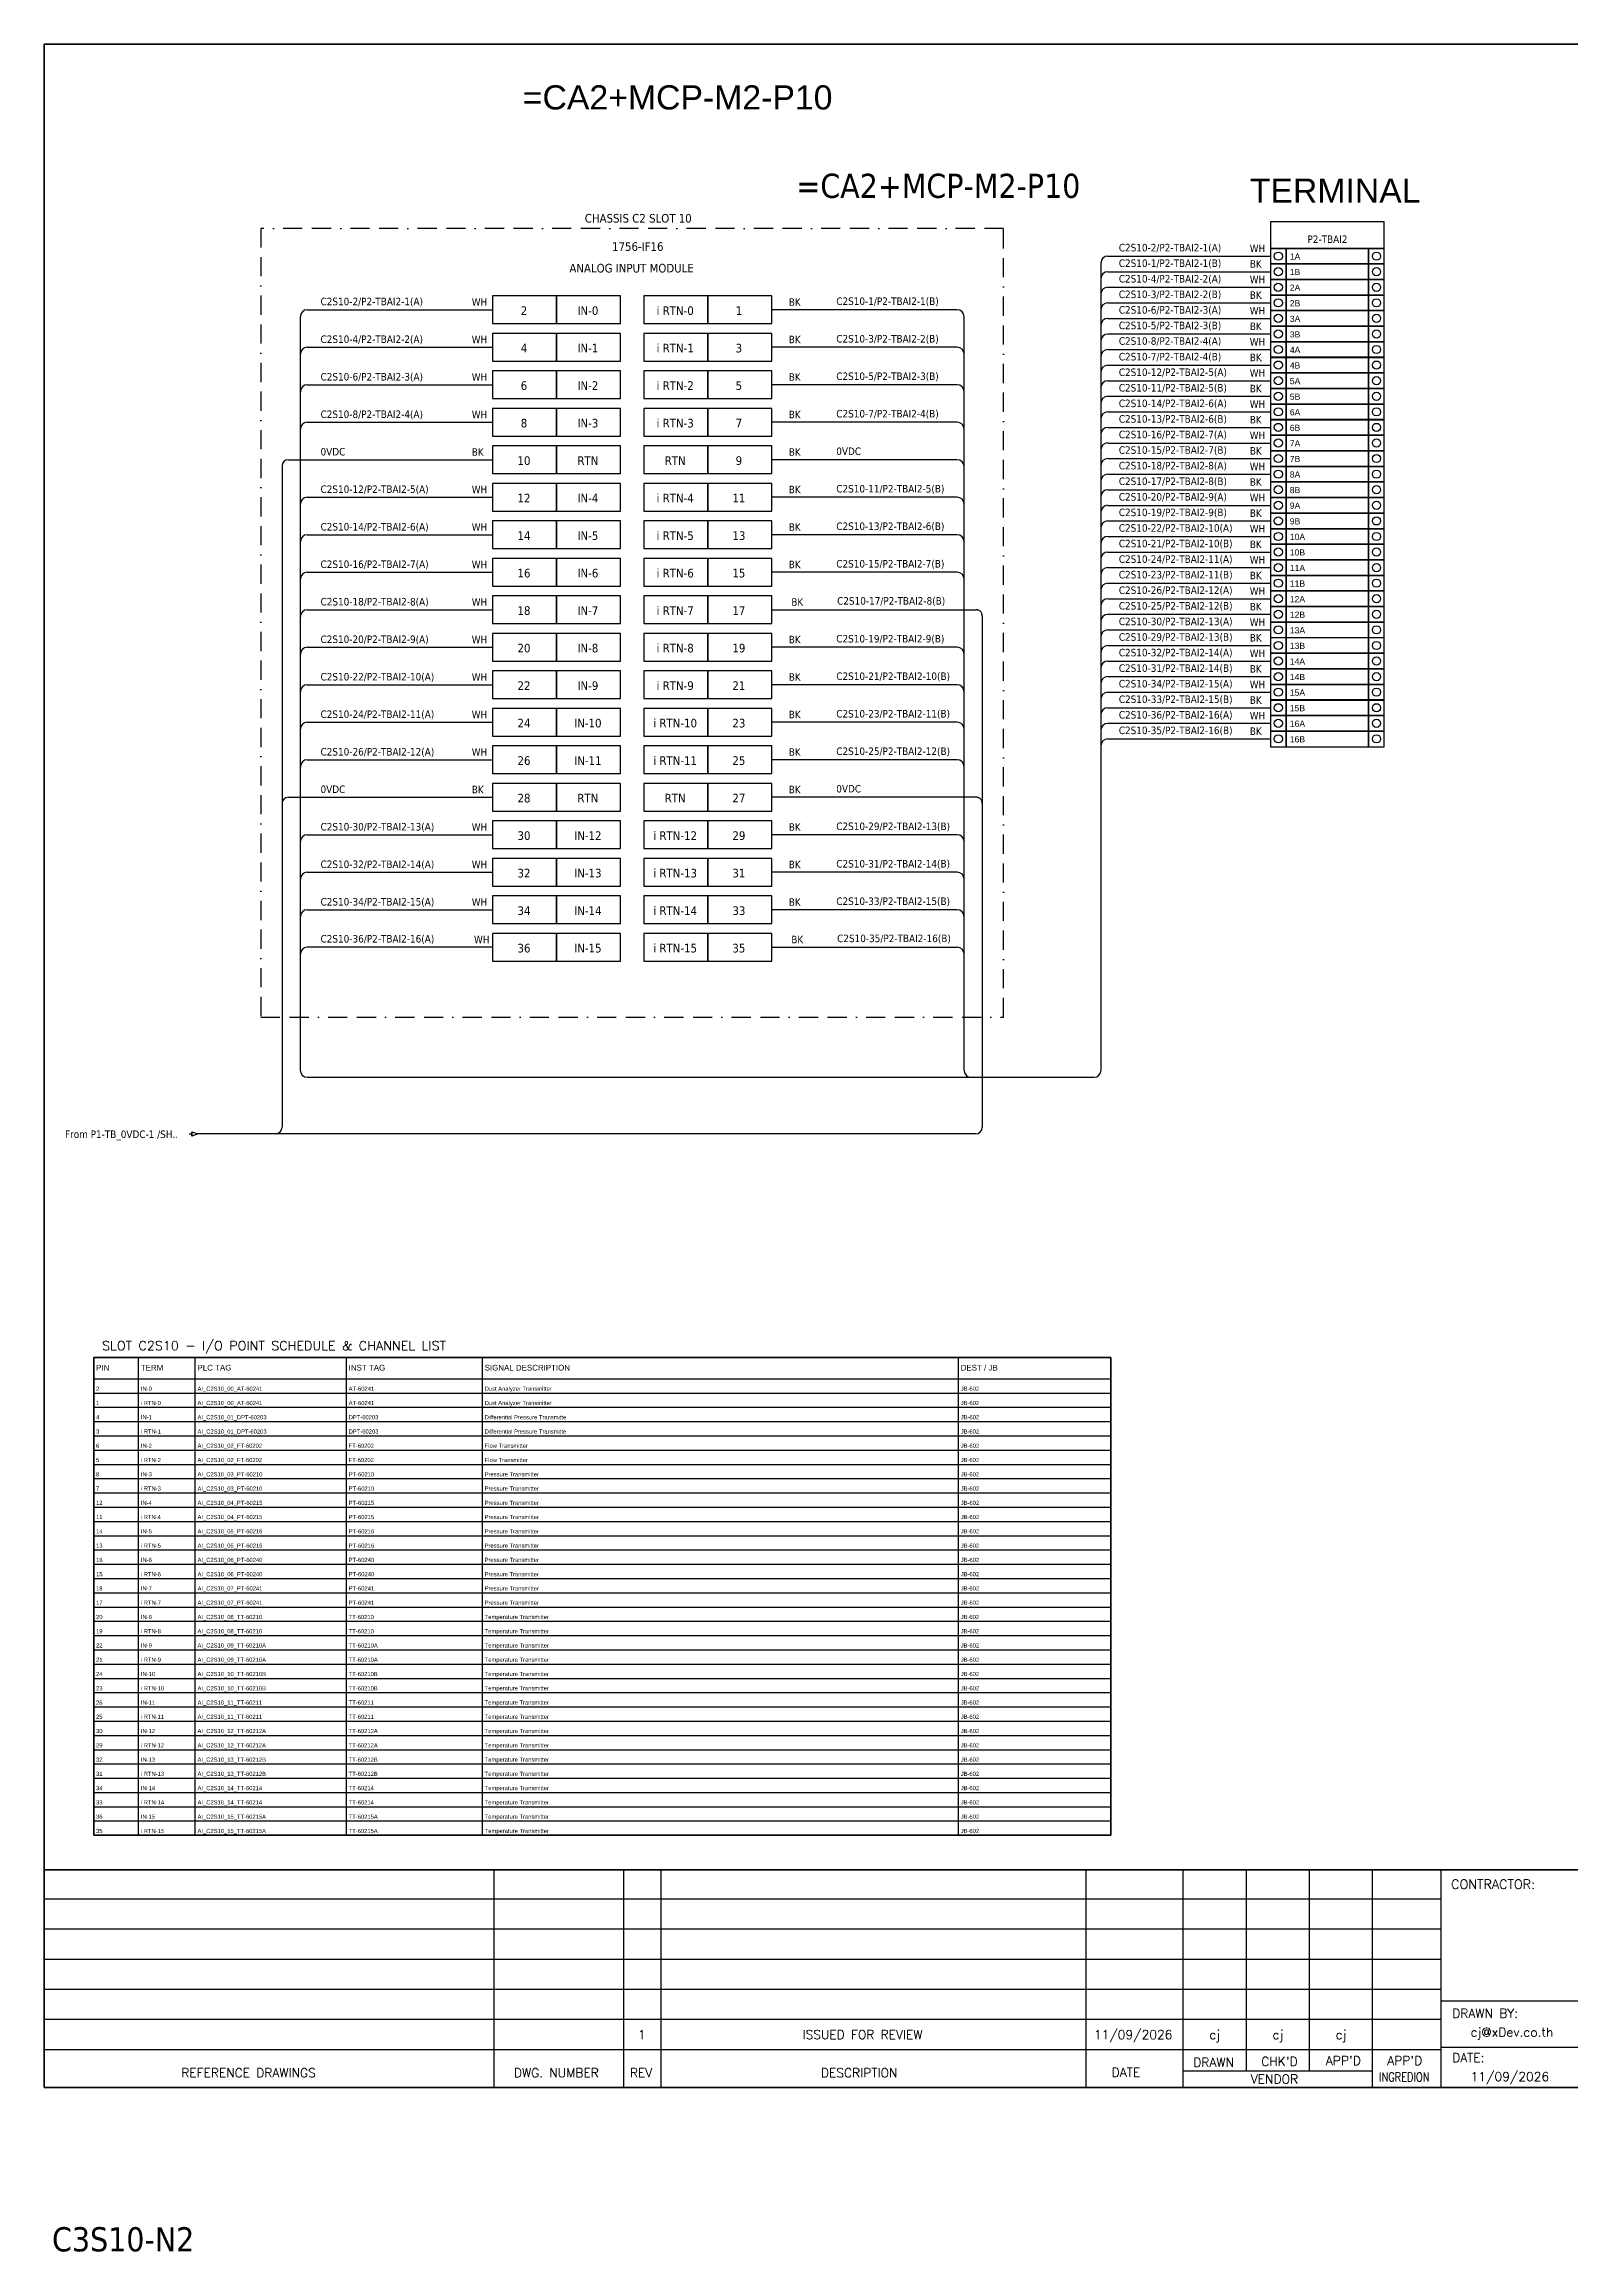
# Model space of a CAD drawing. Header units: millimetres. Extents: x 0 to 62600, y 0 to 14837.
# Drawn here: x 41933 to 43953, y 8795 to 11717 of the extents above; entities that cross this region are included whole.
import ezdxf
from ezdxf.enums import TextEntityAlignment as Align

# ---------------------------------------------------------------- set-up
doc = ezdxf.new("R2010")
doc.units = ezdxf.units.MM
doc.linetypes.add('BORDERX2', pattern=[88.9, 25.4, -12.7, 25.4, -12.7, 0, -12.7])
for name, color, linetype in [('GT_1', 9, 'Continuous'), ('HELPPOINT', 7, 'Continuous'), ('MEMBER', 7, 'Continuous'), ('VECTORS', 7, 'Continuous'), ('x01001-FrameArea', 2, 'BORDERX2')]:
    doc.layers.add(name, color=color, linetype=linetype)
doc.layers.add('IE-EQUIP', color=253, linetype='Continuous', lineweight=25)
doc.layers.add('IE-WIRE', color=7, linetype='Continuous', lineweight=25)
doc.styles.add('ROMANS', font='romans.shx', dxfattribs={"width": 0.85, "height": 25})
doc.styles.get("Standard").update_dxf_attribs({"font": 'arial.ttf'})
doc.styles.add('Tahoma', font='')
doc.styles.get('Tahoma').set_extended_font_data('Tahoma')

# ---------------------------------------------------------------- blocks, each defined once
blk = doc.blocks.new('xTermSingleLayer90')
at = {"color": 7, "ltscale": 25.4}
for points in [[(0, -537), (537, -537), (537, 0), (0, 0)], [(537, -537), (3378, -537), (3378, 0), (537, 0)], [(3378, -537), (3915, -537), (3915, 0), (3378, 0)]]:
    blk.add_lwpolyline(points, close=True, dxfattribs=at)
for centre in [(268, -268), (3647, -268)]:
    blk.add_circle(centre, 141, dxfattribs=at)
blk.add_attdef('TERMINAL_B', (661, -387), '', height=212)
blk = doc.blocks.new('xTerminal_fr_to')
at = {"layer": 'VECTORS', "color": 1, "true_color": 0xff0000}
for p, q in [((-11.3, 0), (-7.8, 0)), ((-7.8, 2.8), (0, 0)), ((-7.8, -2.8), (-7.8, 2.8)), ((-7.8, 2.8), (0, 0)), ((-7.8, 2.8), (-7.8, -2.8)), ((0, 0), (-7.8, -2.8)), ((0, 0), (-7.8, -2.8))]:
    blk.add_line(p, q, dxfattribs=at)

msp = doc.modelspace()

# ---------------------------------------------------------------- linework, layer by layer
at = {"ltscale": 25.4}
for p, q in [((43340.7, 11415.7), (43556.1, 11415.7)), ((43340.7, 11374.5), (43556.1, 11374.5)), ((43141.2, 11365.4), (42895.9, 11365.4)), ((43141.2, 11315.8), (42895.9, 11315.8)), ((43340.7, 11333.3), (43556.1, 11333.3)), ((43340.7, 11292.1), (43556.1, 11292.1)), ((43141.2, 11266.1), (42895.9, 11266.1)), ((43340.7, 11250.8), (43556.1, 11250.8)), ((43141.2, 11216.5), (42895.9, 11216.5)), ((43340.7, 11209.6), (43556.1, 11209.6)), ((42255.9, 11166.9), (42526.4, 11166.9)), ((43141.2, 11166.9), (42895.9, 11166.9)), ((43340.7, 11168.4), (43556.1, 11168.4)), ((43141.2, 11117.2), (42895.9, 11117.2)), ((43340.7, 11127.2), (43556.1, 11127.2)), ((43340.7, 11085.9), (43556.1, 11085.9)), ((43141.2, 11067.6), (42895.9, 11067.6)), ((43340.7, 11044.7), (43556.1, 11044.7)), ((43141.2, 11018), (42895.9, 11018)), ((43340.7, 11003.5), (43556.1, 11003.5)), ((42895.9, 10968.3), (43166.4, 10968.3)), ((43340.7, 10962.3), (43556.1, 10962.3)), ((43141.2, 10918.7), (42895.9, 10918.7)), ((43340.7, 10921), (43556.1, 10921)), ((43141.2, 10869.1), (42895.9, 10869.1)), ((43340.7, 10879.8), (43556.1, 10879.8)), ((43141.2, 10819.4), (42895.9, 10819.4)), ((43340.7, 10838.6), (43556.1, 10838.6)), ((43340.7, 10797.4), (43556.1, 10797.4)), ((43141.2, 10769.8), (42895.9, 10769.8)), ((42255.9, 10720.2), (42526.4, 10720.2)), ((43166.4, 10720.2), (42895.9, 10720.2)), ((43141.2, 10670.5), (42895.9, 10670.5)), ((43141.2, 10620.9), (42895.9, 10620.9)), ((43141.2, 10571.3), (42895.9, 10571.3)), ((42895.9, 10521.6), (43141.2, 10521.6))]:
    msp.add_line(p, q, dxfattribs=at)
at = {"color": 7}
for p, q in [((42058, 9346.4), (42058, 9978.5)), ((42133, 9346.4), (42133, 9978.5)), ((42333, 9346.4), (42333, 9978.5)), ((42513, 9346.4), (42513, 9978.5)), ((43143, 9346.4), (43143, 9978.5)), ((41998.7, 9950.5), (43344.5, 9950.5))]:
    msp.add_line(p, q, dxfattribs=at)
at = {"color": 8}
for p, q in [((41998.7, 9931.7), (43344.5, 9931.7)), ((41998.7, 9912.8), (43344.5, 9912.8)), ((41998.7, 9893.9), (43344.5, 9893.9)), ((41998.7, 9875), (43344.5, 9875)), ((41998.7, 9856.2), (43344.5, 9856.2)), ((41998.7, 9837.3), (43344.5, 9837.3)), ((41998.7, 9818.4), (43344.5, 9818.4)), ((41998.7, 9799.5), (43344.5, 9799.5)), ((41998.7, 9780.6), (43344.5, 9780.6)), ((41998.7, 9761.8), (43344.5, 9761.8)), ((41998.7, 9742.9), (43344.5, 9742.9)), ((41998.7, 9724), (43344.5, 9724)), ((41998.7, 9705.1), (43344.5, 9705.1)), ((41998.7, 9686.2), (43344.5, 9686.2)), ((41998.7, 9667.4), (43344.5, 9667.4)), ((41998.7, 9648.5), (43344.5, 9648.5)), ((41998.7, 9629.6), (43344.5, 9629.6)), ((41998.7, 9610.7), (43344.5, 9610.7)), ((41998.7, 9591.9), (43344.5, 9591.9)), ((41998.7, 9573), (43344.5, 9573)), ((41998.7, 9554.1), (43344.5, 9554.1)), ((41998.7, 9535.2), (43344.5, 9535.2)), ((41998.7, 9516.3), (43344.5, 9516.3)), ((41998.7, 9497.5), (43344.5, 9497.5)), ((41998.7, 9478.6), (43344.5, 9478.6)), ((41998.7, 9459.7), (43344.5, 9459.7)), ((41998.7, 9440.8), (43344.5, 9440.8)), ((41998.7, 9422), (43344.5, 9422)), ((41998.7, 9403.1), (43344.5, 9403.1)), ((41998.7, 9384.2), (43344.5, 9384.2)), ((41998.7, 9365.3), (43344.5, 9365.3))]:
    msp.add_line(p, q, dxfattribs=at)
at = {"color": 4, "ltscale": 25.4}
msp.add_lwpolyline([(43556.1, 11446.6), (43706.4, 11446.6), (43706.4, 11481.9), (43556.1, 11481.9)], close=True, dxfattribs=at)
msp.add_lwpolyline([(41998.7, 9978.5), (43344.5, 9978.5), (43344.5, 9346.4), (41998.7, 9346.4)], close=True)
at = {"color": 7}
msp.add_lwpolyline([(41998.7, 9346.4), (43344.5, 9346.4), (43344.5, 9978.5), (41998.7, 9978.5), (41998.7, 9346.4)], dxfattribs=at)
at = {"ltscale": 25.4}
for centre, radius, start, end in [((43340.7, 11406.6), 9.14, 90, 180), ((43340.7, 11365.4), 9.14, 90, 180), ((43141.2, 11356.2), 9.17, 0, 90), ((43141.2, 11306.6), 9.17, 0, 90), ((43340.7, 11324.1), 9.14, 90, 180), ((43340.7, 11282.9), 9.14, 90, 180), ((43141.2, 11256.9), 9.17, 0, 90), ((43340.7, 11241.7), 9.14, 90, 180), ((43141.2, 11207.3), 9.17, 0, 90), ((43340.7, 11200.5), 9.14, 90, 180), ((43141.2, 11157.7), 9.17, 0, 90), ((43340.7, 11159.2), 9.14, 90, 180), ((43141.2, 11108.1), 9.17, 0, 90), ((43340.7, 11118), 9.14, 90, 180), ((43340.7, 11076.8), 9.14, 90, 180), ((43141.2, 11058.4), 9.17, 0, 90), ((43340.7, 11035.6), 9.14, 90, 180), ((43141.2, 11008.8), 9.17, 0, 90), ((43340.7, 10994.3), 9.14, 90, 180), ((43340.7, 10953.1), 9.14, 90, 180), ((43141.2, 10909.5), 9.17, 0, 90), ((43340.7, 10911.9), 9.14, 90, 180), ((43141.2, 10859.9), 9.17, 0, 90), ((43340.7, 10870.7), 9.14, 90, 180), ((43141.2, 10810.3), 9.17, 0, 90), ((43340.7, 10829.5), 9.14, 90, 180), ((43340.7, 10788.2), 9.14, 90, 180), ((43141.2, 10760.6), 9.17, 0, 90), ((43141.2, 10661.4), 9.17, 0, 90), ((43141.2, 10611.7), 9.17, 0, 90), ((43141.2, 10562.1), 9.17, 0, 90), ((43141.2, 10512.5), 9.17, 0, 90)]:
    msp.add_arc(centre, radius, start, end, dxfattribs=at)
at = {"layer": 'GT_1', "color": 4}
for p, q in [((42528.4, 9012.6), (42528.4, 9300.8)), ((42700.3, 9012.6), (42700.3, 9300.8)), ((42749.5, 9012.6), (42749.5, 9300.8)), ((43312.1, 9012.6), (43312.1, 9300.8)), ((43440.4, 9012.6), (43440.4, 9300.8)), ((43524, 9034.4), (43524, 9300.8)), ((43607.5, 9034.5), (43607.5, 9300.8)), ((43690.8, 9012.6), (43690.8, 9300.8)), ((43781.8, 9012.6), (43781.8, 9300.8)), ((43781.8, 9262), (41933, 9262)), ((43781.8, 9222.2), (41933, 9222.2)), ((43781.8, 9182.2), (41933, 9182.2)), ((43781.8, 9142.3), (41933, 9142.3)), ((44568.8, 9127), (43781.8, 9127)), ((43781.8, 9102.4), (41933, 9102.4)), ((43781.7, 9062.5), (41933, 9062.5)), ((44568.8, 9065.5), (43781.8, 9065.5)), ((43690.8, 9034.4), (43440.4, 9034.4))]:
    msp.add_line(p, q, dxfattribs=at)
at = {"layer": 'HELPPOINT', "color": 4, "lineweight": 35}
for p, q in [((41933, 9012.6), (41933, 11716.9)), ((41933, 11716.9), (45826.3, 11716.9)), ((41933, 9012.6), (41933, 11716.9)), ((41933, 11716.9), (45826.3, 11716.9)), ((45826.3, 9012.6), (41933, 9012.6)), ((45826.3, 9012.6), (41933, 9012.6))]:
    msp.add_line(p, q, dxfattribs=at)
at = {"layer": 'IE-EQUIP', "linetype": 'Continuous', "ltscale": 25.4}
for points in [[(42526.4, 11347), (42611.1, 11347), (42611.1, 11383.7), (42526.4, 11383.7)], [(42611.1, 11347), (42695.7, 11347), (42695.7, 11383.7), (42611.1, 11383.7)], [(42726.6, 11347), (42811.2, 11347), (42811.2, 11383.7), (42726.6, 11383.7)], [(42811.2, 11347), (42895.9, 11347), (42895.9, 11383.7), (42811.2, 11383.7)], [(42526.4, 11297.4), (42611.1, 11297.4), (42611.1, 11334.1), (42526.4, 11334.1)], [(42611.1, 11297.4), (42695.7, 11297.4), (42695.7, 11334.1), (42611.1, 11334.1)], [(42726.6, 11297.4), (42811.2, 11297.4), (42811.2, 11334.1), (42726.6, 11334.1)], [(42811.2, 11297.4), (42895.9, 11297.4), (42895.9, 11334.1), (42811.2, 11334.1)], [(42526.4, 11247.8), (42611.1, 11247.8), (42611.1, 11284.5), (42526.4, 11284.5)], [(42611.1, 11247.8), (42695.7, 11247.8), (42695.7, 11284.5), (42611.1, 11284.5)], [(42726.6, 11247.8), (42811.2, 11247.8), (42811.2, 11284.5), (42726.6, 11284.5)], [(42811.2, 11247.8), (42895.9, 11247.8), (42895.9, 11284.5), (42811.2, 11284.5)], [(42526.4, 11198.1), (42611.1, 11198.1), (42611.1, 11234.8), (42526.4, 11234.8)], [(42611.1, 11198.1), (42695.7, 11198.1), (42695.7, 11234.8), (42611.1, 11234.8)], [(42726.6, 11198.1), (42811.2, 11198.1), (42811.2, 11234.8), (42726.6, 11234.8)], [(42811.2, 11198.1), (42895.9, 11198.1), (42895.9, 11234.8), (42811.2, 11234.8)], [(42526.4, 11148.5), (42611.1, 11148.5), (42611.1, 11185.2), (42526.4, 11185.2)], [(42611.1, 11148.5), (42695.7, 11148.5), (42695.7, 11185.2), (42611.1, 11185.2)], [(42726.6, 11148.5), (42811.2, 11148.5), (42811.2, 11185.2), (42726.6, 11185.2)], [(42811.2, 11148.5), (42895.9, 11148.5), (42895.9, 11185.2), (42811.2, 11185.2)], [(42526.4, 11098.9), (42611.1, 11098.9), (42611.1, 11135.6), (42526.4, 11135.6)], [(42611.1, 11098.9), (42695.7, 11098.9), (42695.7, 11135.6), (42611.1, 11135.6)], [(42726.6, 11098.9), (42811.2, 11098.9), (42811.2, 11135.6), (42726.6, 11135.6)], [(42811.2, 11098.9), (42895.9, 11098.9), (42895.9, 11135.6), (42811.2, 11135.6)], [(42526.4, 11049.2), (42611.1, 11049.2), (42611.1, 11085.9), (42526.4, 11085.9)], [(42611.1, 11049.2), (42695.7, 11049.2), (42695.7, 11085.9), (42611.1, 11085.9)], [(42726.6, 11049.2), (42811.2, 11049.2), (42811.2, 11085.9), (42726.6, 11085.9)], [(42811.2, 11049.2), (42895.9, 11049.2), (42895.9, 11085.9), (42811.2, 11085.9)], [(42526.4, 10999.6), (42611.1, 10999.6), (42611.1, 11036.3), (42526.4, 11036.3)], [(42611.1, 10999.6), (42695.7, 10999.6), (42695.7, 11036.3), (42611.1, 11036.3)], [(42726.6, 10999.6), (42811.2, 10999.6), (42811.2, 11036.3), (42726.6, 11036.3)], [(42811.2, 10999.6), (42895.9, 10999.6), (42895.9, 11036.3), (42811.2, 11036.3)], [(42526.4, 10950), (42611.1, 10950), (42611.1, 10986.7), (42526.4, 10986.7)], [(42611.1, 10950), (42695.7, 10950), (42695.7, 10986.7), (42611.1, 10986.7)], [(42726.6, 10950), (42811.2, 10950), (42811.2, 10986.7), (42726.6, 10986.7)], [(42811.2, 10950), (42895.9, 10950), (42895.9, 10986.7), (42811.2, 10986.7)], [(42526.4, 10900.3), (42611.1, 10900.3), (42611.1, 10937), (42526.4, 10937)], [(42611.1, 10900.3), (42695.7, 10900.3), (42695.7, 10937), (42611.1, 10937)], [(42726.6, 10900.3), (42811.2, 10900.3), (42811.2, 10937), (42726.6, 10937)], [(42811.2, 10900.3), (42895.9, 10900.3), (42895.9, 10937), (42811.2, 10937)], [(42526.4, 10850.7), (42611.1, 10850.7), (42611.1, 10887.4), (42526.4, 10887.4)], [(42611.1, 10850.7), (42695.7, 10850.7), (42695.7, 10887.4), (42611.1, 10887.4)], [(42726.6, 10850.7), (42811.2, 10850.7), (42811.2, 10887.4), (42726.6, 10887.4)], [(42811.2, 10850.7), (42895.9, 10850.7), (42895.9, 10887.4), (42811.2, 10887.4)], [(42526.4, 10801.1), (42611.1, 10801.1), (42611.1, 10837.8), (42526.4, 10837.8)], [(42611.1, 10801.1), (42695.7, 10801.1), (42695.7, 10837.8), (42611.1, 10837.8)], [(42726.6, 10801.1), (42811.2, 10801.1), (42811.2, 10837.8), (42726.6, 10837.8)], [(42811.2, 10801.1), (42895.9, 10801.1), (42895.9, 10837.8), (42811.2, 10837.8)], [(42526.4, 10751.4), (42611.1, 10751.4), (42611.1, 10788.1), (42526.4, 10788.1)], [(42611.1, 10751.4), (42695.7, 10751.4), (42695.7, 10788.1), (42611.1, 10788.1)], [(42726.6, 10751.4), (42811.2, 10751.4), (42811.2, 10788.1), (42726.6, 10788.1)], [(42811.2, 10751.4), (42895.9, 10751.4), (42895.9, 10788.1), (42811.2, 10788.1)], [(42526.4, 10701.8), (42611.1, 10701.8), (42611.1, 10738.5), (42526.4, 10738.5)], [(42611.1, 10701.8), (42695.7, 10701.8), (42695.7, 10738.5), (42611.1, 10738.5)], [(42726.6, 10701.8), (42811.2, 10701.8), (42811.2, 10738.5), (42726.6, 10738.5)], [(42811.2, 10701.8), (42895.9, 10701.8), (42895.9, 10738.5), (42811.2, 10738.5)], [(42526.4, 10652.2), (42611.1, 10652.2), (42611.1, 10688.9), (42526.4, 10688.9)], [(42611.1, 10652.2), (42695.7, 10652.2), (42695.7, 10688.9), (42611.1, 10688.9)], [(42726.6, 10652.2), (42811.2, 10652.2), (42811.2, 10688.9), (42726.6, 10688.9)], [(42811.2, 10652.2), (42895.9, 10652.2), (42895.9, 10688.9), (42811.2, 10688.9)], [(42526.4, 10602.5), (42611.1, 10602.5), (42611.1, 10639.2), (42526.4, 10639.2)], [(42611.1, 10602.5), (42695.7, 10602.5), (42695.7, 10639.2), (42611.1, 10639.2)], [(42726.6, 10602.5), (42811.2, 10602.5), (42811.2, 10639.2), (42726.6, 10639.2)], [(42811.2, 10602.5), (42895.9, 10602.5), (42895.9, 10639.2), (42811.2, 10639.2)], [(42526.4, 10552.9), (42611.1, 10552.9), (42611.1, 10589.6), (42526.4, 10589.6)], [(42611.1, 10552.9), (42695.7, 10552.9), (42695.7, 10589.6), (42611.1, 10589.6)], [(42726.6, 10552.9), (42811.2, 10552.9), (42811.2, 10589.6), (42726.6, 10589.6)], [(42811.2, 10552.9), (42895.9, 10552.9), (42895.9, 10589.6), (42811.2, 10589.6)], [(42526.4, 10503.3), (42611.1, 10503.3), (42611.1, 10540), (42526.4, 10540)], [(42611.1, 10503.3), (42695.7, 10503.3), (42695.7, 10540), (42611.1, 10540)], [(42726.6, 10503.3), (42811.2, 10503.3), (42811.2, 10540), (42726.6, 10540)], [(42811.2, 10503.3), (42895.9, 10503.3), (42895.9, 10540), (42811.2, 10540)]]:
    msp.add_lwpolyline(points, close=True, dxfattribs=at)
at = {"layer": 'IE-WIRE', "color": 4, "ltscale": 25.4}
for p, q in [((43331.6, 11427.2), (43331.6, 10358.8)), ((43340.7, 11436.3), (43556.1, 11436.3)), ((43340.7, 11395.1), (43556.1, 11395.1)), ((42272, 11356.2), (42272, 10358.8)), ((42281.2, 11365.4), (42526.4, 11365.4)), ((43150.3, 11356.2), (43150.3, 10358.8)), ((43340.7, 11353.9), (43556.1, 11353.9)), ((42281.2, 11315.8), (42526.4, 11315.8)), ((43340.7, 11312.7), (43556.1, 11312.7)), ((42281.2, 11266.1), (42526.4, 11266.1)), ((43340.7, 11271.4), (43556.1, 11271.4)), ((43340.7, 11230.2), (43556.1, 11230.2)), ((42281.2, 11216.5), (42526.4, 11216.5)), ((43340.7, 11189), (43556.1, 11189)), ((43340.7, 11147.8), (43556.1, 11147.8)), ((42281.2, 11117.2), (42526.4, 11117.2)), ((43340.7, 11106.5), (43556.1, 11106.5)), ((42281.2, 11067.6), (42526.4, 11067.6)), ((43340.7, 11065.3), (43556.1, 11065.3)), ((42281.2, 11018), (42526.4, 11018)), ((43340.7, 11024.1), (43556.1, 11024.1)), ((42281.2, 10968.3), (42526.4, 10968.3)), ((43340.7, 10982.9), (43556.1, 10982.9)), ((43340.7, 10941.7), (43556.1, 10941.7)), ((42281.2, 10918.7), (42526.4, 10918.7)), ((43340.7, 10900.4), (43556.1, 10900.4)), ((42281.2, 10869.1), (42526.4, 10869.1)), ((43340.7, 10859.2), (43556.1, 10859.2)), ((42281.2, 10819.4), (42526.4, 10819.4)), ((43340.7, 10818), (43556.1, 10818)), ((42281.2, 10769.8), (42526.4, 10769.8)), ((42281.2, 10670.5), (42526.4, 10670.5)), ((42281.2, 10620.9), (42526.4, 10620.9)), ((42281.2, 10571.3), (42526.4, 10571.3)), ((42526.4, 10521.6), (42281.2, 10521.6))]:
    msp.add_line(p, q, dxfattribs=at)
at = {"layer": 'IE-WIRE', "color": 7, "ltscale": 25.4}
for p, q in [((42247.9, 11158.9), (42247.9, 10283.6)), ((43174.4, 10960.3), (43174.4, 10283.6)), ((43165.5, 10274.6), (42136.4, 10274.6))]:
    msp.add_line(p, q, dxfattribs=at)
at = {"layer": 'IE-WIRE', "color": 4}
msp.add_line((42281.1, 10349.7), (43322.5, 10349.7), dxfattribs=at)
at = {"layer": 'IE-WIRE', "color": 4, "ltscale": 25.4}
for centre, radius in [((43340.7, 11427.2), 9.14), ((43340.7, 11386), 9.14), ((42281.2, 11356.2), 9.17), ((43340.7, 11344.7), 9.14), ((42281.2, 11306.6), 9.17), ((43340.7, 11303.5), 9.14), ((42281.2, 11256.9), 9.17), ((43340.7, 11262.3), 9.14), ((43340.7, 11221.1), 9.14), ((42281.2, 11207.3), 9.17), ((43340.7, 11179.9), 9.14), ((43340.7, 11138.6), 9.14), ((42281.2, 11108.1), 9.17), ((43340.7, 11097.4), 9.14), ((42281.2, 11058.4), 9.17), ((43340.7, 11056.2), 9.14), ((42281.2, 11008.8), 9.17), ((43340.7, 11015), 9.14), ((42281.2, 10959.2), 9.17), ((43340.7, 10973.7), 9.14), ((43340.7, 10932.5), 9.14), ((42281.2, 10909.5), 9.17), ((43340.7, 10891.3), 9.14), ((42281.2, 10859.9), 9.17), ((43340.7, 10850.1), 9.14), ((42281.2, 10810.3), 9.17), ((43340.7, 10808.8), 9.14), ((42281.2, 10760.6), 9.17), ((42281.2, 10661.4), 9.17), ((42281.2, 10611.7), 9.17), ((42281.2, 10562.1), 9.17), ((42281.2, 10512.5), 9.17)]:
    msp.add_arc(centre, radius, 90, 180, dxfattribs=at)
at = {"layer": 'IE-WIRE', "ltscale": 25.4}
for centre in [(42255.9, 11158.9), (42255.9, 10712.2)]:
    msp.add_arc(centre, 8, 90, 180, dxfattribs=at)
at = {"layer": 'IE-WIRE', "color": 4}
for centre, start, end in [((42281.1, 10358.8), 180, 270), ((43159.5, 10358.8), 180, 270), ((43322.5, 10358.8), 270, 0)]:
    msp.add_arc(centre, 9.14, start, end, dxfattribs=at)
at = {"layer": 'IE-WIRE', "color": 7, "ltscale": 25.4}
for centre in [(42238.9, 10283.6), (43165.5, 10283.6), (43165.5, 10283.6)]:
    msp.add_arc(centre, 8.96, 270, 0, dxfattribs=at)
at = {"layer": 'MEMBER', "color": 4, "lineweight": 35}
msp.add_line((41933, 9300.8), (45826.3, 9300.8), dxfattribs=at)
msp.add_line((41933, 9300.8), (45826.3, 9300.8), dxfattribs=at)
at = {"layer": 'x01001-FrameArea'}
msp.add_lwpolyline([(42219.7, 10429.3), (43202.7, 10429.3), (43202.7, 11473.1), (42219.7, 11473.1)], close=True, dxfattribs=at)
at = {"layer": 'x01001-FrameArea', "ltscale": 25.4}
for centre in [(43166.4, 10960.3), (43166.4, 10712.2)]:
    msp.add_arc(centre, 8, 0, 90, dxfattribs=at)

# ---------------------------------------------------------------- block references
at = {"xscale": 0.0384, "yscale": 0.0384, "zscale": 0.0384}
for p, values in [((43556.1, 11446.6), {'TERMINAL_B': '1A'}), ((43556.1, 11426), {'TERMINAL_B': '1B'}), ((43556.1, 11405.4), {'TERMINAL_B': '2A'}), ((43556.1, 11384.8), {'TERMINAL_B': '2B'}), ((43556.1, 11364.2), {'TERMINAL_B': '3A'}), ((43556.1, 11343.6), {'TERMINAL_B': '3B'}), ((43556.1, 11323), {'TERMINAL_B': '4A'}), ((43556.1, 11302.4), {'TERMINAL_B': '4B'}), ((43556.1, 11281.7), {'TERMINAL_B': '5A'}), ((43556.1, 11261.1), {'TERMINAL_B': '5B'}), ((43556.1, 11240.5), {'TERMINAL_B': '6A'}), ((43556.1, 11219.9), {'TERMINAL_B': '6B'}), ((43556.1, 11199.3), {'TERMINAL_B': '7A'}), ((43556.1, 11178.7), {'TERMINAL_B': '7B'}), ((43556.1, 11158.1), {'TERMINAL_B': '8A'}), ((43556.1, 11137.5), {'TERMINAL_B': '8B'}), ((43556.1, 11116.9), {'TERMINAL_B': '9A'}), ((43556.1, 11096.2), {'TERMINAL_B': '9B'}), ((43556.1, 11075.6), {'TERMINAL_B': '10A'}), ((43556.1, 11055), {'TERMINAL_B': '10B'}), ((43556.1, 11034.4), {'TERMINAL_B': '11A'}), ((43556.1, 11013.8), {'TERMINAL_B': '11B'}), ((43556.1, 10993.2), {'TERMINAL_B': '12A'}), ((43556.1, 10972.6), {'TERMINAL_B': '12B'}), ((43556.1, 10952), {'TERMINAL_B': '13A'}), ((43556.1, 10931.3), {'TERMINAL_B': '13B'}), ((43556.1, 10910.7), {'TERMINAL_B': '14A'}), ((43556.1, 10890.1), {'TERMINAL_B': '14B'}), ((43556.1, 10869.5), {'TERMINAL_B': '15A'}), ((43556.1, 10848.9), {'TERMINAL_B': '15B'}), ((43556.1, 10828.3), {'TERMINAL_B': '16A'}), ((43556.1, 10807.7), {'TERMINAL_B': '16B'})]:
    msp.add_blockref('xTermSingleLayer90', p, dxfattribs=at).add_auto_attribs(values)
msp.add_blockref('xTerminal_fr_to', (42136.4, 10274.6))

# ---------------------------------------------------------------- texts
at = {"color": 2}
for s, p in [('=CA2+MCP-M2-P10', (42566.4, 11630.4)), ('TERMINAL', (43528.5, 11507))]:
    msp.add_text(s, height=32, dxfattribs=at).set_placement(p)
at = {"color": 2, "style": 'Tahoma'}
for s, height, p in [('=CA2+MCP-M2-P10', 32, (43116.4, 11529.4)), ('CHASSIS C2 SLOT 10', 11.441, (42719.2, 11486.4)), ('1756-IF16', 11.44, (42718.6, 11449)), ('ANALOG INPUT MODULE', 11.441, (42710.4, 11420.4)), ('2', 11.4, (42568, 11364.2)), ('IN-0', 11.44, (42652.6, 11364.2)), ('i RTN-0', 11.44, (42768.1, 11364.2)), ('1', 11.4, (42852.4, 11364.2)), ('4', 11.4, (42568, 11314.6)), ('IN-1', 11.44, (42652.6, 11314.6)), ('i RTN-1', 11.44, (42768.1, 11314.6)), ('3', 11.4, (42852.4, 11314.6)), ('6', 11.4, (42568, 11265)), ('IN-2', 11.44, (42652.6, 11265)), ('i RTN-2', 11.44, (42768.1, 11265)), ('5', 11.4, (42852.4, 11265)), ('8', 11.4, (42568, 11215.3)), ('IN-3', 11.44, (42652.6, 11215.3)), ('i RTN-3', 11.44, (42768.1, 11215.3)), ('7', 11.4, (42852.4, 11215.3)), ('10', 11.44, (42568, 11165.7)), ('RTN', 11.44, (42652.6, 11165.7)), ('RTN', 11.44, (42768.1, 11165.7)), ('9', 11.4, (42852.4, 11165.7)), ('12', 11.44, (42568, 11116.1)), ('IN-4', 11.44, (42652.6, 11116.1)), ('i RTN-4', 11.44, (42768.1, 11116.1)), ('11', 11.44, (42852.4, 11116.1)), ('14', 11.44, (42568, 11066.4)), ('IN-5', 11.44, (42652.6, 11066.4)), ('i RTN-5', 11.44, (42768.1, 11066.4)), ('13', 11.44, (42852.4, 11066.4)), ('16', 11.44, (42568, 11016.8)), ('IN-6', 11.44, (42652.6, 11016.8)), ('i RTN-6', 11.44, (42768.1, 11016.8)), ('15', 11.44, (42852.4, 11016.8)), ('18', 11.44, (42568, 10967.2)), ('IN-7', 11.44, (42652.6, 10967.2)), ('i RTN-7', 11.44, (42768.1, 10967.2)), ('17', 11.44, (42852.4, 10967.2)), ('20', 11.44, (42568, 10917.6)), ('IN-8', 11.44, (42652.6, 10917.6)), ('i RTN-8', 11.44, (42768.1, 10917.6)), ('19', 11.44, (42852.4, 10917.6)), ('22', 11.44, (42568, 10867.9)), ('IN-9', 11.44, (42652.6, 10867.9)), ('i RTN-9', 11.44, (42768.1, 10867.9)), ('21', 11.44, (42852.4, 10867.9)), ('24', 11.44, (42568, 10818.3)), ('IN-10', 11.44, (42652.6, 10818.3)), ('i RTN-10', 11.44, (42768.1, 10818.3)), ('23', 11.44, (42852.4, 10818.3)), ('26', 11.44, (42568, 10768.7)), ('IN-11', 11.44, (42652.6, 10768.7)), ('i RTN-11', 11.44, (42768.1, 10768.7)), ('25', 11.44, (42852.4, 10768.7)), ('28', 11.44, (42568, 10719)), ('RTN', 11.44, (42652.6, 10719)), ('RTN', 11.44, (42768.1, 10719)), ('27', 11.44, (42852.4, 10719)), ('30', 11.44, (42568, 10669.4)), ('IN-12', 11.44, (42652.6, 10669.4)), ('i RTN-12', 11.44, (42768.1, 10669.4)), ('29', 11.44, (42852.4, 10669.4)), ('32', 11.44, (42568, 10619.8)), ('IN-13', 11.44, (42652.6, 10619.8)), ('i RTN-13', 11.44, (42768.1, 10619.8)), ('31', 11.44, (42852.4, 10619.8)), ('34', 11.44, (42568, 10570.1)), ('IN-14', 11.44, (42652.6, 10570.1)), ('i RTN-14', 11.44, (42768.1, 10570.1)), ('33', 11.44, (42852.4, 10570.1)), ('36', 11.44, (42568, 10520.5)), ('IN-15', 11.44, (42652.6, 10520.5)), ('i RTN-15', 11.44, (42768.1, 10520.5)), ('35', 11.44, (42852.4, 10520.5))]:
    msp.add_text(s, height=height, dxfattribs=at).set_placement(p, align=Align.MIDDLE_CENTER)
at = {"color": 4, "style": 'Tahoma'}
msp.add_text('P2-TBAI2', height=9.95, dxfattribs=at).set_placement((43631.3, 11458.7), align=Align.MIDDLE_CENTER)
for s, height, p in [('C2S10-2/P2-TBAI2-1(A)', 9.949, (43355.2, 11442.6)), ('WH', 9.95, (43528.5, 11441.6)), ('C2S10-4/P2-TBAI2-2(A)', 9.949, (43355.2, 11401.4)), ('WH', 9.95, (43528.5, 11400.4)), ('C2S10-2/P2-TBAI2-1(A)', 9.949, (42298.8, 11371.3)), ('WH', 9.95, (42498.9, 11370.6)), ('C2S10-6/P2-TBAI2-3(A)', 9.949, (43355.2, 11360.2)), ('WH', 9.95, (43528.5, 11359.1)), ('C2S10-4/P2-TBAI2-2(A)', 9.949, (42298.8, 11321.4)), ('WH', 9.95, (42498.9, 11321)), ('C2S10-8/P2-TBAI2-4(A)', 9.949, (43355.2, 11319)), ('WH', 9.95, (43528.5, 11317.9)), ('C2S10-6/P2-TBAI2-3(A)', 9.949, (42298.8, 11271.7)), ('WH', 9.95, (42498.9, 11271.4)), ('C2S10-12/P2-TBAI2-5(A)', 9.949, (43355.2, 11277.7)), ('WH', 9.95, (43528.5, 11276.7)), ('C2S10-8/P2-TBAI2-4(A)', 9.949, (42298.8, 11222.1)), ('WH', 9.95, (42498.9, 11221.7)), ('C2S10-14/P2-TBAI2-6(A)', 9.949, (43355.2, 11236.5)), ('WH', 9.95, (43528.5, 11235.5)), ('C2S10-16/P2-TBAI2-7(A)', 9.949, (43355.2, 11195.3)), ('WH', 9.95, (43528.5, 11194.2)), ('C2S10-18/P2-TBAI2-8(A)', 9.949, (43355.2, 11154.1)), ('WH', 9.95, (43528.5, 11153)), ('C2S10-12/P2-TBAI2-5(A)', 9.949, (42298.8, 11122.9)), ('WH', 9.95, (42498.9, 11122.5)), ('C2S10-20/P2-TBAI2-9(A)', 9.949, (43355.2, 11112.8)), ('WH', 9.95, (43528.5, 11111.8)), ('C2S10-14/P2-TBAI2-6(A)', 9.949, (42298.8, 11073.2)), ('WH', 9.95, (42498.9, 11072.8)), ('C2S10-22/P2-TBAI2-10(A)', 9.949, (43355.2, 11071.6)), ('WH', 9.95, (43528.5, 11070.6)), ('C2S10-16/P2-TBAI2-7(A)', 9.949, (42298.8, 11023.6)), ('WH', 9.95, (42498.9, 11023.2)), ('C2S10-24/P2-TBAI2-11(A)', 9.949, (43355.2, 11030.4)), ('WH', 9.95, (43528.5, 11029.4)), ('C2S10-26/P2-TBAI2-12(A)', 9.949, (43355.2, 10989.2)), ('WH', 9.95, (43528.5, 10988.1)), ('C2S10-18/P2-TBAI2-8(A)', 9.949, (42298.8, 10974)), ('WH', 9.95, (42498.9, 10973.6)), ('C2S10-30/P2-TBAI2-13(A)', 9.949, (43355.2, 10947.9)), ('WH', 9.95, (43528.5, 10946.9)), ('C2S10-20/P2-TBAI2-9(A)', 9.949, (42298.8, 10924.3)), ('WH', 9.95, (42498.9, 10923.9)), ('C2S10-32/P2-TBAI2-14(A)', 9.949, (43355.2, 10906.7)), ('WH', 9.95, (43528.5, 10905.7)), ('C2S10-22/P2-TBAI2-10(A)', 9.949, (42298.8, 10874.7)), ('WH', 9.95, (42498.9, 10874.3)), ('C2S10-34/P2-TBAI2-15(A)', 9.949, (43355.2, 10865.5)), ('WH', 9.95, (43528.5, 10864.5)), ('C2S10-24/P2-TBAI2-11(A)', 9.949, (42298.8, 10825.1)), ('WH', 9.95, (42498.9, 10824.7)), ('C2S10-36/P2-TBAI2-16(A)', 9.949, (43355.2, 10824.3)), ('WH', 9.95, (43528.5, 10823.2)), ('C2S10-26/P2-TBAI2-12(A)', 9.949, (42298.8, 10775.4)), ('WH', 9.95, (42498.9, 10775.1)), ('C2S10-30/P2-TBAI2-13(A)', 9.949, (42298.8, 10676.2)), ('WH', 9.95, (42498.9, 10675.8)), ('C2S10-32/P2-TBAI2-14(A)', 9.949, (42298.8, 10626.5)), ('WH', 9.95, (42498.9, 10626.2)), ('C2S10-34/P2-TBAI2-15(A)', 9.949, (42298.8, 10576.9)), ('WH', 9.95, (42498.9, 10576.5)), ('C2S10-36/P2-TBAI2-16(A)', 9.949, (42298.8, 10527.9)), ('WH', 9.95, (42501.9, 10526.9))]:
    msp.add_text(s, height=height, dxfattribs=at).set_placement(p)
at = {"style": 'Tahoma'}
for s, height, p in [('C2S10-1/P2-TBAI2-1(B)', 9.949, (43355.2, 11422)), ('BK', 9.95, (43528.5, 11421)), ('BK', 9.95, (42918.4, 11370.6)), ('C2S10-1/P2-TBAI2-1(B)', 9.949, (42981.3, 11371.7)), ('C2S10-3/P2-TBAI2-2(B)', 9.949, (43355.2, 11380.8)), ('BK', 9.95, (43528.5, 11379.8)), ('C2S10-5/P2-TBAI2-3(B)', 9.949, (43355.2, 11339.6)), ('BK', 9.95, (43528.5, 11338.5)), ('BK', 9.95, (42918.4, 11321)), ('C2S10-3/P2-TBAI2-2(B)', 9.949, (42981.3, 11322)), ('C2S10-7/P2-TBAI2-4(B)', 9.949, (43355.2, 11298.3)), ('BK', 9.95, (43528.5, 11297.3)), ('BK', 9.95, (42918.4, 11271.4)), ('C2S10-5/P2-TBAI2-3(B)', 9.949, (42981.3, 11272.4)), ('C2S10-11/P2-TBAI2-5(B)', 9.949, (43355.2, 11257.1)), ('BK', 9.95, (43528.5, 11256.1)), ('BK', 9.95, (42918.4, 11221.7)), ('C2S10-7/P2-TBAI2-4(B)', 9.949, (42981.3, 11222.8)), ('C2S10-13/P2-TBAI2-6(B)', 9.949, (43355.2, 11215.9)), ('BK', 9.95, (43528.5, 11214.9)), ('0VDC', 9.95, (42298.8, 11172.5)), ('BK', 9.95, (42498.9, 11172.1)), ('BK', 9.95, (42918.4, 11172.1)), ('0VDC', 9.95, (42981.3, 11173.1)), ('C2S10-15/P2-TBAI2-7(B)', 9.949, (43355.2, 11174.7)), ('BK', 9.95, (43528.5, 11173.6)), ('BK', 9.95, (42918.4, 11122.5)), ('C2S10-11/P2-TBAI2-5(B)', 9.949, (42981.3, 11123.5)), ('C2S10-17/P2-TBAI2-8(B)', 9.949, (43355.2, 11133.4)), ('BK', 9.95, (43528.5, 11132.4)), ('BK', 9.95, (42918.4, 11072.8)), ('C2S10-13/P2-TBAI2-6(B)', 9.949, (42981.3, 11073.9)), ('C2S10-19/P2-TBAI2-9(B)', 9.949, (43355.2, 11092.2)), ('BK', 9.95, (43528.5, 11091.2)), ('C2S10-21/P2-TBAI2-10(B)', 9.949, (43355.2, 11051)), ('BK', 9.95, (43528.5, 11050)), ('BK', 9.95, (42918.4, 11023.2)), ('C2S10-15/P2-TBAI2-7(B)', 9.949, (42981.3, 11024.2)), ('C2S10-23/P2-TBAI2-11(B)', 9.949, (43355.2, 11009.8)), ('BK', 9.95, (43528.5, 11008.7)), ('BK', 9.95, (42921.8, 10973.6)), ('C2S10-17/P2-TBAI2-8(B)', 9.949, (42982.4, 10975.1)), ('C2S10-25/P2-TBAI2-12(B)', 9.949, (43355.2, 10968.6)), ('BK', 9.95, (43528.5, 10967.5)), ('BK', 9.95, (42918.4, 10923.9)), ('C2S10-19/P2-TBAI2-9(B)', 9.949, (42981.3, 10925)), ('C2S10-29/P2-TBAI2-13(B)', 9.949, (43355.2, 10927.3)), ('BK', 9.95, (43528.5, 10926.3)), ('BK', 9.95, (42918.4, 10874.3)), ('C2S10-21/P2-TBAI2-10(B)', 9.949, (42981.3, 10875.4)), ('C2S10-31/P2-TBAI2-14(B)', 9.949, (43355.2, 10886.1)), ('BK', 9.95, (43528.5, 10885.1)), ('C2S10-33/P2-TBAI2-15(B)', 9.949, (43355.2, 10844.9)), ('BK', 9.95, (43528.5, 10843.8)), ('BK', 9.95, (42918.4, 10824.7)), ('C2S10-23/P2-TBAI2-11(B)', 9.949, (42981.3, 10825.7)), ('C2S10-35/P2-TBAI2-16(B)', 9.949, (43355.2, 10803.7)), ('BK', 9.95, (43528.5, 10802.6)), ('BK', 9.95, (42918.4, 10775.1)), ('C2S10-25/P2-TBAI2-12(B)', 9.949, (42981.3, 10776.1)), ('0VDC', 9.95, (42298.8, 10725.8)), ('BK', 9.95, (42498.9, 10725.4)), ('BK', 9.95, (42918.4, 10725.4)), ('0VDC', 9.95, (42981.3, 10726.5)), ('BK', 9.95, (42918.4, 10675.8)), ('C2S10-29/P2-TBAI2-13(B)', 9.949, (42981.3, 10676.8)), ('BK', 9.95, (42918.4, 10626.2)), ('C2S10-31/P2-TBAI2-14(B)', 9.949, (42981.3, 10627.2)), ('BK', 9.95, (42918.4, 10576.5)), ('C2S10-33/P2-TBAI2-15(B)', 9.949, (42981.3, 10577.6)), ('BK', 9.95, (42921.8, 10526.9)), ('C2S10-35/P2-TBAI2-16(B)', 9.949, (42982.4, 10528.4))]:
    msp.add_text(s, height=height, dxfattribs=at).set_placement(p)
at = {"color": 7, "style": 'Tahoma'}
msp.add_text('From P1-TB_0VDC-1 /SH..', height=9.949, dxfattribs=at).set_placement((41960.6, 10269.2))
at = {"color": 3}
for s, p in [('PIN', (42001.7, 9961.5)), ('TERM', (42061, 9961.5)), ('PLC TAG', (42136, 9961.5)), ('INST TAG', (42336, 9961.5)), ('SIGNAL DESCRIPTION', (42516, 9961.5)), ('DEST / JB', (43146, 9961.5))]:
    msp.add_text(s, height=7.5, dxfattribs=at).set_placement(p)
at = {"color": 7}
for s, p in [('2', (42001.7, 9934.7)), ('IN-0', (42061, 9934.7)), ('AI_C2S10_00_AT-60241', (42136, 9934.7)), ('AT-60241', (42336, 9934.7)), ('Dust Analyzer Transmitter', (42516, 9934.7)), ('JB-602', (43146, 9934.7)), ('1', (42001.7, 9915.8)), ('i RTN-0', (42061, 9915.8)), ('AI_C2S10_00_AT-60241', (42136, 9915.8)), ('AT-60241', (42336, 9915.8)), ('Dust Analyzer Transmitter', (42516, 9915.8)), ('JB-602', (43146, 9915.8)), ('4', (42001.7, 9896.9)), ('3', (42001.7, 9878)), ('i RTN-1', (42061, 9878)), ('IN-1', (42061, 9896.9)), ('AI_C2S10_01_DPT-60203', (42136, 9896.9)), ('AI_C2S10_01_DPT-60203', (42136, 9878)), ('DPT-60203', (42336, 9896.9)), ('DPT-60203', (42336, 9878)), ('Differential Pressure Transmitte', (42516, 9896.9)), ('Differential Pressure Transmitte', (42516, 9878)), ('JB-602', (43146, 9896.9)), ('JB-602', (43146, 9878)), ('6', (42001.7, 9859.2)), ('IN-2', (42061, 9859.2)), ('AI_C2S10_02_FT-60202', (42136, 9859.2)), ('FT-60202', (42336, 9859.2)), ('Flow Transmitter', (42516, 9859.2)), ('JB-602', (43146, 9859.2)), ('5', (42001.7, 9840.3)), ('8', (42001.7, 9821.4)), ('i RTN-2', (42061, 9840.3)), ('IN-3', (42061, 9821.4)), ('AI_C2S10_02_FT-60202', (42136, 9840.3)), ('AI_C2S10_03_PT-60210', (42136, 9821.4)), ('FT-60202', (42336, 9840.3)), ('PT-60210', (42336, 9821.4)), ('Flow Transmitter', (42516, 9840.3)), ('Pressure Transmitter', (42516, 9821.4)), ('JB-602', (43146, 9840.3)), ('JB-602', (43146, 9821.4)), ('7', (42001.7, 9802.5)), ('12', (42001.7, 9783.6)), ('i RTN-3', (42061, 9802.5)), ('IN-4', (42061, 9783.6)), ('AI_C2S10_03_PT-60210', (42136, 9802.5)), ('AI_C2S10_04_PT-60215', (42136, 9783.6)), ('PT-60210', (42336, 9802.5)), ('PT-60215', (42336, 9783.6)), ('Pressure Transmitter', (42516, 9802.5)), ('Pressure Transmitter', (42516, 9783.6)), ('JB-602', (43146, 9802.5)), ('JB-602', (43146, 9783.6)), ('11', (42001.7, 9764.8)), ('i RTN-4', (42061, 9764.8)), ('AI_C2S10_04_PT-60215', (42136, 9764.8)), ('PT-60215', (42336, 9764.8)), ('Pressure Transmitter', (42516, 9764.8)), ('JB-602', (43146, 9764.8)), ('14', (42001.7, 9745.9)), ('13', (42001.7, 9727)), ('i RTN-5', (42061, 9727)), ('IN-5', (42061, 9745.9)), ('AI_C2S10_05_PT-60216', (42136, 9745.9)), ('AI_C2S10_05_PT-60216', (42136, 9727)), ('PT-60216', (42336, 9745.9)), ('PT-60216', (42336, 9727)), ('Pressure Transmitter', (42516, 9745.9)), ('Pressure Transmitter', (42516, 9727)), ('JB-602', (43146, 9745.9)), ('JB-602', (43146, 9727)), ('16', (42001.7, 9708.1)), ('IN-6', (42061, 9708.1)), ('AI_C2S10_06_PT-60240', (42136, 9708.1)), ('PT-60240', (42336, 9708.1)), ('Pressure Transmitter', (42516, 9708.1)), ('JB-602', (43146, 9708.1)), ('15', (42001.7, 9689.2)), ('18', (42001.7, 9670.4)), ('i RTN-6', (42061, 9689.2)), ('IN-7', (42061, 9670.4)), ('AI_C2S10_06_PT-60240', (42136, 9689.2)), ('AI_C2S10_07_PT-60241', (42136, 9670.4)), ('PT-60240', (42336, 9689.2)), ('PT-60241', (42336, 9670.4)), ('Pressure Transmitter', (42516, 9689.2)), ('Pressure Transmitter', (42516, 9670.4)), ('JB-602', (43146, 9689.2)), ('JB-602', (43146, 9670.4)), ('17', (42001.7, 9651.5)), ('i RTN-7', (42061, 9651.5)), ('AI_C2S10_07_PT-60241', (42136, 9651.5)), ('PT-60241', (42336, 9651.5)), ('Pressure Transmitter', (42516, 9651.5)), ('JB-602', (43146, 9651.5)), ('20', (42001.7, 9632.6)), ('19', (42001.7, 9613.7)), ('i RTN-8', (42061, 9613.7)), ('IN-8', (42061, 9632.6)), ('AI_C2S10_08_TT-60210', (42136, 9632.6)), ('AI_C2S10_08_TT-60210', (42136, 9613.7)), ('TT-60210', (42336, 9632.6)), ('TT-60210', (42336, 9613.7)), ('Temperature Transmitter', (42516, 9632.6)), ('Temperature Transmitter', (42516, 9613.7)), ('JB-602', (43146, 9632.6)), ('JB-602', (43146, 9613.7)), ('22', (42001.7, 9594.9)), ('IN-9', (42061, 9594.9)), ('AI_C2S10_09_TT-60210A', (42136, 9594.9)), ('TT-60210A', (42336, 9594.9)), ('Temperature Transmitter', (42516, 9594.9)), ('JB-602', (43146, 9594.9)), ('21', (42001.7, 9576)), ('24', (42001.7, 9557.1)), ('i RTN-9', (42061, 9576)), ('IN-10', (42061, 9557.1)), ('AI_C2S10_09_TT-60210A', (42136, 9576)), ('AI_C2S10_10_TT-60210B', (42136, 9557.1)), ('TT-60210A', (42336, 9576)), ('TT-60210B', (42336, 9557.1)), ('Temperature Transmitter', (42516, 9576)), ('Temperature Transmitter', (42516, 9557.1)), ('JB-602', (43146, 9576)), ('JB-602', (43146, 9557.1)), ('23', (42001.7, 9538.2)), ('i RTN-10', (42061, 9538.2)), ('AI_C2S10_10_TT-60210B', (42136, 9538.2)), ('TT-60210B', (42336, 9538.2)), ('Temperature Transmitter', (42516, 9538.2)), ('Temperature Transmitter', (42516, 9519.3)), ('JB-602', (43146, 9538.2)), ('26', (42001.7, 9519.3)), ('25', (42001.7, 9500.5)), ('i RTN-11', (42061, 9500.5)), ('IN-11', (42061, 9519.3)), ('AI_C2S10_11_TT-60211', (42136, 9519.3)), ('AI_C2S10_11_TT-60211', (42136, 9500.5)), ('TT-60211', (42336, 9519.3)), ('TT-60211', (42336, 9500.5)), ('Temperature Transmitter', (42516, 9500.5)), ('JB-602', (43146, 9519.3)), ('JB-602', (43146, 9500.5)), ('30', (42001.7, 9481.6)), ('29', (42001.7, 9462.7)), ('i RTN-12', (42061, 9462.7)), ('IN-12', (42061, 9481.6)), ('AI_C2S10_12_TT-60212A', (42136, 9481.6)), ('AI_C2S10_12_TT-60212A', (42136, 9462.7)), ('TT-60212A', (42336, 9481.6)), ('TT-60212A', (42336, 9462.7)), ('Temperature Transmitter', (42516, 9481.6)), ('Temperature Transmitter', (42516, 9462.7)), ('JB-602', (43146, 9481.6)), ('JB-602', (43146, 9462.7)), ('32', (42001.7, 9443.8)), ('IN-13', (42061, 9443.8)), ('AI_C2S10_13_TT-60212B', (42136, 9443.8)), ('TT-60212B', (42336, 9443.8)), ('Temperature Transmitter', (42516, 9443.8)), ('JB-602', (43146, 9443.8)), ('31', (42001.7, 9425)), ('34', (42001.7, 9406.1)), ('i RTN-13', (42061, 9425)), ('IN-14', (42061, 9406.1)), ('AI_C2S10_13_TT-60212B', (42136, 9425)), ('AI_C2S10_14_TT-60214', (42136, 9406.1)), ('TT-60212B', (42336, 9425)), ('TT-60214', (42336, 9406.1)), ('Temperature Transmitter', (42516, 9425)), ('Temperature Transmitter', (42516, 9406.1)), ('JB-602', (43146, 9425)), ('JB-602', (43146, 9406.1)), ('33', (42001.7, 9387.2)), ('i RTN-14', (42061, 9387.2)), ('AI_C2S10_14_TT-60214', (42136, 9387.2)), ('TT-60214', (42336, 9387.2)), ('Temperature Transmitter', (42516, 9387.2)), ('JB-602', (43146, 9387.2)), ('36', (42001.7, 9368.3)), ('35', (42001.7, 9349.4)), ('i RTN-15', (42061, 9349.4)), ('IN-15', (42061, 9368.3)), ('AI_C2S10_15_TT-60215A', (42136, 9368.3)), ('AI_C2S10_15_TT-60215A', (42136, 9349.4)), ('TT-60215A', (42336, 9368.3)), ('TT-60215A', (42336, 9349.4)), ('Temperature Transmitter', (42516, 9368.3)), ('Temperature Transmitter', (42516, 9349.4)), ('JB-602', (43146, 9368.3)), ('JB-602', (43146, 9349.4))]:
    msp.add_text(s, height=5.5, dxfattribs=at).set_placement(p)
at = {"color": 2, "style": 'Tahoma'}
msp.add_text('C3S10-N2', height=32, dxfattribs=at).set_placement((41943.4, 8795.7))
at = {"layer": 'MEMBER', "color": 4, "ltscale": 0.8, "style": 'ROMANS'}
for s, height, p in [('SLOT C2S10 - I/O POINT SCHEDULE & CHANNEL LIST', 12.35, (42009.6, 9988.2)), ('CONTRACTOR:', 12.35, (43794.9, 9275.4)), ('DRAWN BY:', 11.88, (43796.4, 9104.8)), ('cj@xDev.co.th', 11.875, (43820.8, 9079.9)), ('DATE:', 11.88, (43796.4, 9046.2)), ('REFERENCE DRAWINGS', 11.875, (42114.4, 9026.1)), ('DWG. NUMBER', 11.875, (42554.6, 9026.1)), ('REV', 11.88, (42708.1, 9026.1)), ('DESCRIPTION', 11.875, (42961, 9026.1)), ('DATE', 11.88, (43345.8, 9026.8)), ('DRAWN', 11.88, (43453.8, 9039.9)), ('VENDOR', 11.88, (43529.9, 9017.8)), ("CHK'D", 11.88, (43543.6, 9041.1)), ("APP'D", 11.88, (43629.2, 9042.3)), ("APP'D", 11.88, (43710.4, 9042.3)), ('11/09/2026', 11.88, (43820.8, 9021.1))]:
    msp.add_text(s, height=height, dxfattribs=at).set_placement(p)
for s, height, p in [('1', 11.9, (42723.9, 9082.6)), ('ISSUED FOR REVIEW', 11.875, (43016, 9082.6)), ('11/09/2026', 11.88, (43374.2, 9082.6)), ('cj', 11.88, (43482.1, 9082.6)), ('cj', 11.88, (43565.7, 9082.6)), ('cj', 11.88, (43649.2, 9082.6))]:
    msp.add_text(s, height=height, dxfattribs=at).set_placement(p, align=Align.MIDDLE_CENTER)
at = {"layer": 'MEMBER', "color": 4, "ltscale": 0.8, "style": 'ROMANS', "width": 0.8}
msp.add_text('INGREDION', height=11.88, dxfattribs=at).set_placement((43699.6, 9020.6))

doc.saveas('drawing.dxf')
